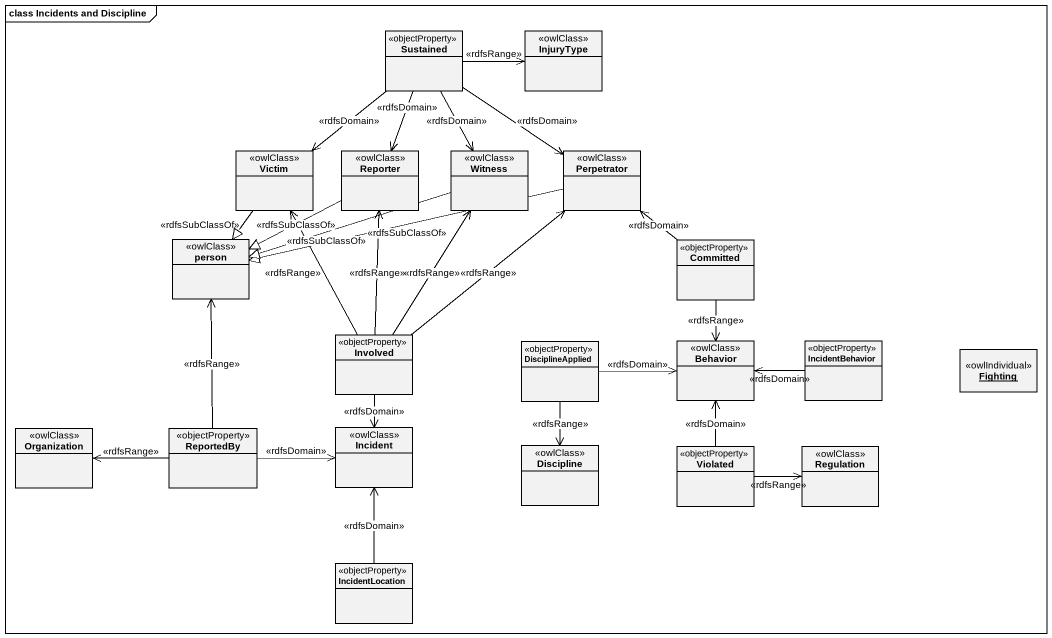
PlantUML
@startuml
mainframe class Incidents and Discipline
hide circle
hide empty members
class Sustained <<objectProperty>>
class InjuryType <<owlClass>>
class Victim <<owlClass>>
class Reporter <<owlClass>>
class Witness <<owlClass>>
class Perpetrator <<owlClass>>
class "person" as person_ <<owlClass>>
class Committed <<objectProperty>>
class Involved <<objectProperty>>
class DisciplineApplied <<objectProperty>>
class Behavior <<owlClass>>
class IncidentBehavior <<objectProperty>>
object Fighting <<owlIndividual>>
class Organization <<owlClass>>
class ReportedBy <<objectProperty>>
class Incident <<owlClass>>
class Discipline <<owlClass>>
class Violated <<objectProperty>>
class Regulation <<owlClass>>
class IncidentLocation <<objectProperty>>
Sustained -right-> InjuryType : <<rdfsRange>>
Sustained --> Victim : <<rdfsDomain>>
Sustained --> Reporter : <<rdfsDomain>>
Sustained --> Witness : <<rdfsDomain>>
Sustained --> Perpetrator : <<rdfsDomain>>
Victim --|> person_ : <<rdfsSubClassOf>>
Reporter -left-|> person_ : <<rdfsSubClassOf>>
Witness -left-|> person_ : <<rdfsSubClassOf>>
Perpetrator -left-|> person_ : <<rdfsSubClassOf>>
Committed -up-> Perpetrator : <<rdfsDomain>>
Committed --> Behavior : <<rdfsRange>>
Involved -up-> Victim : <<rdfsRange>>
Involved -up-> Reporter : <<rdfsRange>>
Involved -up-> Witness : <<rdfsRange>>
Involved -up-> Perpetrator : <<rdfsRange>>
Involved --> Incident : <<rdfsDomain>>
DisciplineApplied -right-> Behavior : <<rdfsDomain>>
DisciplineApplied --> Discipline : <<rdfsRange>>
IncidentBehavior -left-> Behavior : <<rdfsDomain>>
ReportedBy -up-> person_ : <<rdfsRange>>
ReportedBy -left-> Organization : <<rdfsRange>>
ReportedBy -right-> Incident : <<rdfsDomain>>
Violated -up-> Behavior : <<rdfsDomain>>
Violated -right-> Regulation : <<rdfsRange>>
IncidentLocation -up-> Incident : <<rdfsDomain>>
@enduml
